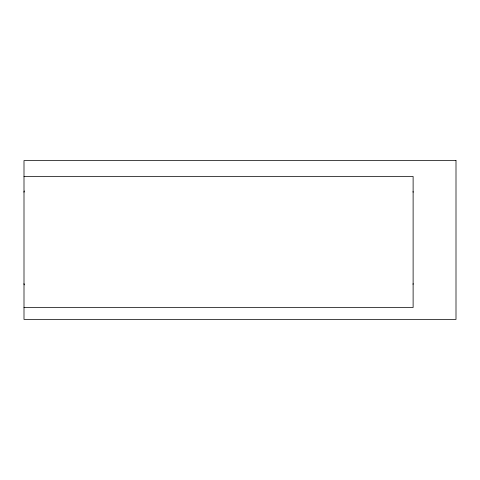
<?xml version="1.0" encoding="UTF-8"?>
<svg xmlns="http://www.w3.org/2000/svg" width="480" height="480" viewBox="0 0 480 480"><rect width="100%" height="100%" fill="white"/><g stroke="black" fill="none" stroke-linecap="round" stroke-linejoin="round"><path stroke-width="0.72" d="M24 176.472L413.118 176.472L413.118 307.5L24 307.5M413.118 283.674A2.382 2.382 0 0 1 413.034 284.292M24.318 284.868A2.382 2.382 0 0 1 24 283.674M413.034 191.58A2.382 2.382 0 0 1 413.118 192.192M24 192.192A2.382 2.382 0 0 1 24.318 191.004M456 160.59L24 160.59L24 319.41L456 319.41L456 160.59"/></g></svg>
